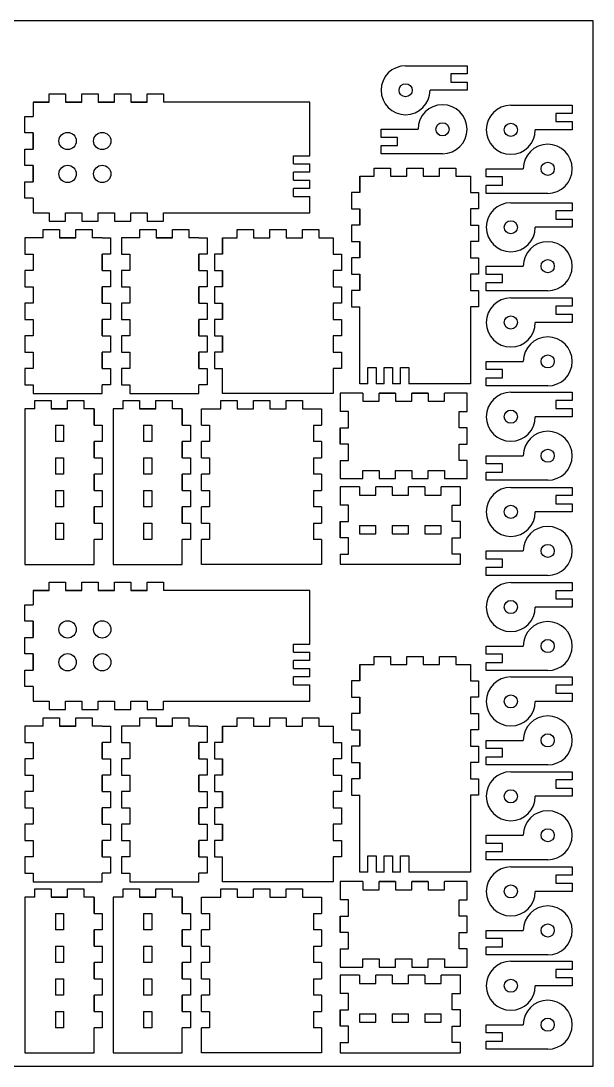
# Model space of a CAD drawing. Header units: inches. Extents: x 8.9 to 24, y -1.1 to 14.
# Drawn here: x 15.7 to 23.97, y -1.15 to 13.95 of the extents above; entities that cross this region are included whole.
import ezdxf

# ---------------------------------------------------------------- set-up
doc = ezdxf.new("R2010")
doc.units = ezdxf.units.IN
doc.header["$MEASUREMENT"] = 0

msp = doc.modelspace()

# ---------------------------------------------------------------- linework, layer by layer
for p, q in [((22.146, 13.186), (21.91, 13.186)), ((21.91, 13.186), (21.91, 13.068)), ((21.91, 13.068), (22.146, 13.068)), ((16.11, 12.779), (16.11, 12.897)), ((16.11, 12.897), (16.346, 12.897)), ((16.346, 12.897), (16.346, 12.779)), ((16.582, 12.779), (16.582, 12.897)), ((16.582, 12.897), (16.818, 12.897)), ((16.818, 12.897), (16.818, 12.779)), ((17.054, 12.779), (17.054, 12.897)), ((17.054, 12.897), (17.29, 12.897)), ((17.29, 12.897), (17.29, 12.779)), ((17.29, 12.897), (17.29, 12.779)), ((17.526, 12.779), (17.526, 12.897)), ((17.526, 12.897), (17.762, 12.897)), ((17.762, 12.897), (17.762, 12.779)), ((15.874, 12.779), (16.11, 12.779)), ((16.346, 12.779), (16.582, 12.779)), ((16.818, 12.779), (17.054, 12.779)), ((17.29, 12.779), (17.526, 12.779)), ((15.756, 12.333), (15.756, 12.569)), ((15.756, 12.569), (15.874, 12.569)), ((23.666, 12.615), (23.43, 12.615)), ((23.43, 12.615), (23.43, 12.497)), ((23.43, 12.497), (23.666, 12.497)), ((15.874, 12.333), (15.756, 12.333)), ((15.874, 12.097), (15.874, 12.333)), ((21.141, 12.268), (20.905, 12.268)), ((21.141, 12.15), (21.141, 12.268)), ((15.756, 11.861), (15.756, 12.097)), ((15.756, 12.097), (15.874, 12.097)), ((20.905, 12.15), (21.141, 12.15)), ((19.638, 11.887), (19.638, 12.005)), ((19.638, 12.005), (19.874, 12.005)), ((15.874, 11.861), (15.756, 11.861)), ((15.874, 11.625), (15.874, 11.861)), ((19.638, 11.887), (19.874, 11.887)), ((20.806, 11.708), (20.806, 11.826)), ((20.806, 11.826), (21.042, 11.826)), ((21.042, 11.826), (21.042, 11.708)), ((21.278, 11.708), (21.278, 11.826)), ((21.278, 11.826), (21.514, 11.826)), ((21.514, 11.826), (21.514, 11.708)), ((21.75, 11.708), (21.75, 11.826)), ((21.75, 11.826), (21.986, 11.826)), ((21.986, 11.826), (21.986, 11.708)), ((19.638, 11.651), (19.638, 11.769)), ((19.874, 11.769), (19.638, 11.769)), ((19.638, 11.651), (19.874, 11.651)), ((20.596, 11.708), (20.596, 11.472)), ((20.596, 11.708), (20.596, 11.472)), ((21.042, 11.708), (21.278, 11.708)), ((21.514, 11.708), (21.75, 11.708)), ((22.196, 11.708), (22.196, 11.472)), ((22.196, 11.708), (22.196, 11.472)), ((22.661, 11.697), (22.425, 11.697)), ((22.661, 11.579), (22.661, 11.697)), ((15.756, 11.389), (15.756, 11.625)), ((15.756, 11.625), (15.874, 11.625)), ((19.638, 11.415), (19.638, 11.533)), ((19.874, 11.533), (19.638, 11.533)), ((22.425, 11.579), (22.661, 11.579)), ((15.874, 11.389), (15.756, 11.389)), ((19.638, 11.415), (19.874, 11.415)), ((20.596, 11.472), (20.478, 11.472)), ((20.478, 11.472), (20.478, 11.236)), ((22.196, 11.472), (22.314, 11.472)), ((22.314, 11.472), (22.314, 11.236)), ((15.874, 11.179), (16.11, 11.179)), ((15.874, 11.179), (16.11, 11.179)), ((16.11, 11.179), (16.11, 11.061)), ((16.346, 11.179), (16.374, 11.179)), ((16.346, 11.061), (16.346, 11.179)), ((16.346, 11.179), (16.582, 11.179)), ((16.374, 11.179), (16.582, 11.179)), ((16.582, 11.179), (16.582, 11.061)), ((16.818, 11.179), (16.874, 11.179)), ((16.818, 11.061), (16.818, 11.179)), ((16.818, 11.179), (17.054, 11.179)), ((17.054, 11.179), (17.054, 11.061)), ((17.29, 11.061), (17.29, 11.179)), ((17.29, 11.179), (17.526, 11.179)), ((17.526, 11.179), (17.526, 11.061)), ((17.762, 11.061), (17.762, 11.179)), ((20.478, 11.236), (20.596, 11.236)), ((20.596, 11.236), (20.596, 11.208)), ((20.596, 11.236), (20.596, 11)), ((20.596, 11.208), (20.596, 11)), ((22.196, 11.236), (22.196, 11)), ((22.314, 11.236), (22.196, 11.236)), ((22.196, 11.236), (22.196, 11)), ((23.666, 11.207), (23.43, 11.207)), ((23.43, 11.207), (23.43, 11.089)), ((16.11, 11.061), (16.346, 11.061)), ((16.582, 11.061), (16.818, 11.061)), ((17.054, 11.061), (17.29, 11.061)), ((17.526, 11.061), (17.762, 11.061)), ((23.43, 11.089), (23.666, 11.089)), ((16.02, 10.819), (16.02, 10.937)), ((16.02, 10.937), (16.256, 10.937)), ((16.256, 10.937), (16.256, 10.819)), ((16.492, 10.819), (16.492, 10.937)), ((16.492, 10.937), (16.728, 10.937)), ((16.728, 10.937), (16.728, 10.819)), ((17.418, 10.819), (17.418, 10.937)), ((17.418, 10.937), (17.654, 10.937)), ((17.654, 10.937), (17.654, 10.819)), ((17.89, 10.819), (17.89, 10.937)), ((17.89, 10.937), (18.126, 10.937)), ((18.126, 10.937), (18.126, 10.819)), ((18.823, 10.819), (18.823, 10.937)), ((18.823, 10.937), (19.059, 10.937)), ((19.059, 10.937), (19.059, 10.819)), ((19.295, 10.819), (19.295, 10.937)), ((19.295, 10.937), (19.531, 10.937)), ((19.531, 10.937), (19.531, 10.819)), ((19.767, 10.819), (19.767, 10.937)), ((19.767, 10.937), (20.003, 10.937)), ((20.003, 10.937), (20.003, 10.819)), ((20.596, 11), (20.478, 11)), ((20.478, 11), (20.478, 10.764)), ((22.196, 11), (22.314, 11)), ((22.314, 11), (22.314, 10.764)), ((15.874, 10.819), (15.756, 10.819)), ((15.756, 10.819), (15.756, 10.583)), ((16.256, 10.819), (16.492, 10.819)), ((16.874, 10.819), (16.992, 10.819)), ((16.992, 10.819), (16.992, 10.583)), ((17.272, 10.819), (17.154, 10.819)), ((17.154, 10.819), (17.154, 10.583)), ((17.654, 10.819), (17.89, 10.819)), ((18.272, 10.819), (18.39, 10.819)), ((18.39, 10.819), (18.39, 10.583)), ((18.613, 10.819), (18.613, 10.583)), ((18.613, 10.819), (18.613, 10.583)), ((19.059, 10.819), (19.295, 10.819)), ((19.531, 10.819), (19.767, 10.819)), ((20.213, 10.819), (20.213, 10.583)), ((20.478, 10.764), (20.596, 10.764)), ((20.596, 10.764), (20.596, 10.708)), ((20.596, 10.764), (20.596, 10.528)), ((22.196, 10.764), (22.196, 10.528)), ((22.314, 10.764), (22.196, 10.764)), ((22.196, 10.764), (22.196, 10.528)), ((15.756, 10.583), (15.874, 10.583)), ((15.874, 10.583), (15.874, 10.347)), ((16.992, 10.583), (16.874, 10.583)), ((16.874, 10.583), (16.874, 10.347)), ((17.154, 10.583), (17.272, 10.583)), ((17.272, 10.583), (17.272, 10.347)), ((18.39, 10.583), (18.272, 10.583)), ((18.272, 10.583), (18.272, 10.347)), ((18.613, 10.583), (18.495, 10.583)), ((18.495, 10.583), (18.495, 10.347)), ((20.213, 10.583), (20.331, 10.583)), ((20.331, 10.583), (20.331, 10.347)), ((20.596, 10.528), (20.478, 10.528)), ((20.478, 10.528), (20.478, 10.292)), ((22.196, 10.528), (22.314, 10.528)), ((22.314, 10.528), (22.314, 10.292)), ((15.874, 10.347), (15.756, 10.347)), ((15.756, 10.347), (15.756, 10.111)), ((16.874, 10.347), (16.992, 10.347)), ((16.992, 10.347), (16.992, 10.111)), ((17.272, 10.347), (17.154, 10.347)), ((17.154, 10.347), (17.154, 10.111)), ((18.272, 10.347), (18.39, 10.347)), ((18.39, 10.347), (18.39, 10.111)), ((18.495, 10.347), (18.613, 10.347)), ((18.613, 10.347), (18.613, 10.319)), ((18.613, 10.347), (18.613, 10.111)), ((18.613, 10.319), (18.613, 10.111)), ((20.331, 10.347), (20.213, 10.347)), ((20.213, 10.347), (20.213, 10.111)), ((20.478, 10.292), (20.596, 10.292)), ((20.596, 10.292), (20.596, 10.056)), ((22.196, 10.292), (22.196, 10.056)), ((22.314, 10.292), (22.196, 10.292)), ((22.314, 10.292), (22.196, 10.292)), ((22.196, 10.292), (22.196, 10.056)), ((22.661, 10.29), (22.425, 10.29)), ((22.661, 10.172), (22.661, 10.29)), ((22.425, 10.172), (22.661, 10.172)), ((15.756, 10.111), (15.874, 10.111)), ((15.874, 10.111), (15.874, 9.875)), ((16.992, 10.111), (16.874, 10.111)), ((16.874, 10.111), (16.874, 9.875)), ((17.154, 10.111), (17.272, 10.111)), ((17.272, 10.111), (17.272, 9.875)), ((18.39, 10.111), (18.272, 10.111)), ((18.272, 10.111), (18.272, 9.875)), ((18.613, 10.111), (18.495, 10.111)), ((18.495, 10.111), (18.495, 9.875)), ((20.213, 10.111), (20.331, 10.111)), ((20.331, 10.111), (20.331, 9.875)), ((20.596, 10.056), (20.478, 10.056)), ((20.478, 10.056), (20.478, 9.82)), ((22.196, 10.056), (22.314, 10.056)), ((22.314, 10.056), (22.314, 9.82)), ((15.874, 9.875), (15.756, 9.875)), ((15.756, 9.875), (15.756, 9.639)), ((16.874, 9.875), (16.992, 9.875)), ((16.992, 9.875), (16.992, 9.639)), ((17.272, 9.875), (17.154, 9.875)), ((17.154, 9.875), (17.154, 9.639)), ((18.272, 9.875), (18.39, 9.875)), ((18.39, 9.875), (18.39, 9.639)), ((18.495, 9.875), (18.613, 9.875)), ((18.613, 9.875), (18.613, 9.819)), ((18.613, 9.875), (18.613, 9.639)), ((20.331, 9.875), (20.213, 9.875)), ((20.213, 9.875), (20.213, 9.639)), ((20.478, 9.82), (20.596, 9.82)), ((22.196, 9.82), (22.196, 9.208)), ((22.314, 9.82), (22.196, 9.82)), ((23.666, 9.832), (23.43, 9.832)), ((23.43, 9.832), (23.43, 9.714)), ((23.43, 9.714), (23.666, 9.714)), ((15.756, 9.639), (15.874, 9.639)), ((15.756, 9.639), (15.874, 9.639)), ((15.874, 9.639), (15.874, 9.403)), ((16.992, 9.639), (16.874, 9.639)), ((16.992, 9.639), (16.874, 9.639)), ((16.874, 9.639), (16.874, 9.403)), ((17.154, 9.639), (17.272, 9.639)), ((17.154, 9.639), (17.272, 9.639)), ((17.272, 9.639), (17.272, 9.403)), ((18.39, 9.639), (18.272, 9.639)), ((18.39, 9.639), (18.272, 9.639)), ((18.272, 9.639), (18.272, 9.403)), ((18.613, 9.639), (18.495, 9.639)), ((18.495, 9.639), (18.495, 9.403)), ((20.213, 9.639), (20.331, 9.639)), ((20.331, 9.639), (20.331, 9.403)), ((15.874, 9.403), (15.756, 9.403)), ((15.756, 9.403), (15.756, 9.167)), ((16.874, 9.403), (16.992, 9.403)), ((16.992, 9.403), (16.992, 9.167)), ((17.272, 9.403), (17.154, 9.403)), ((17.154, 9.403), (17.154, 9.167)), ((18.272, 9.403), (18.39, 9.403)), ((18.39, 9.403), (18.39, 9.167)), ((18.495, 9.403), (18.613, 9.403)), ((18.613, 9.403), (18.613, 9.167)), ((20.331, 9.403), (20.213, 9.403)), ((20.331, 9.403), (20.213, 9.403)), ((20.213, 9.403), (20.213, 9.167)), ((15.756, 9.167), (15.874, 9.167)), ((15.874, 9.167), (15.874, 8.931)), ((16.992, 9.167), (16.874, 9.167)), ((16.874, 9.167), (16.874, 8.931)), ((17.154, 9.167), (17.272, 9.167)), ((17.272, 9.167), (17.272, 8.931)), ((18.39, 9.167), (18.272, 9.167)), ((18.272, 9.167), (18.272, 8.931)), ((18.613, 9.167), (18.495, 9.167)), ((18.495, 9.167), (18.495, 8.931)), ((20.213, 9.167), (20.331, 9.167)), ((20.331, 9.167), (20.331, 8.931)), ((15.874, 8.931), (15.756, 8.931)), ((15.756, 8.931), (15.756, 8.695)), ((16.874, 8.931), (16.992, 8.931)), ((16.992, 8.931), (16.992, 8.695)), ((17.272, 8.931), (17.154, 8.931)), ((17.154, 8.931), (17.154, 8.695)), ((18.272, 8.931), (18.39, 8.931)), ((18.39, 8.931), (18.39, 8.695)), ((18.495, 8.931), (18.613, 8.931)), ((20.331, 8.931), (20.213, 8.931)), ((20.714, 8.708), (20.714, 8.944)), ((20.714, 8.944), (20.832, 8.944)), ((20.832, 8.944), (20.832, 8.708)), ((20.95, 8.708), (20.95, 8.944)), ((20.95, 8.944), (21.068, 8.944)), ((21.068, 8.944), (21.068, 8.708)), ((21.186, 8.708), (21.186, 8.944)), ((21.186, 8.944), (21.304, 8.944)), ((21.304, 8.944), (21.304, 8.708)), ((22.661, 8.915), (22.425, 8.915)), ((22.661, 8.797), (22.661, 8.915)), ((22.425, 8.797), (22.661, 8.797)), ((15.756, 8.695), (15.874, 8.695)), ((16.992, 8.695), (16.874, 8.695)), ((17.154, 8.695), (17.272, 8.695)), ((18.39, 8.695), (18.272, 8.695)), ((15.902, 8.349), (15.902, 8.467)), ((15.902, 8.467), (16.138, 8.467)), ((16.138, 8.467), (16.138, 8.349)), ((16.374, 8.349), (16.374, 8.467)), ((16.374, 8.467), (16.61, 8.467)), ((16.61, 8.467), (16.61, 8.349)), ((17.178, 8.349), (17.178, 8.467)), ((17.178, 8.467), (17.414, 8.467)), ((17.414, 8.467), (17.414, 8.349)), ((17.65, 8.349), (17.65, 8.467)), ((17.65, 8.467), (17.886, 8.467)), ((17.886, 8.467), (17.886, 8.349)), ((18.587, 8.349), (18.587, 8.467)), ((18.587, 8.467), (18.823, 8.467)), ((18.823, 8.467), (18.823, 8.349)), ((19.059, 8.349), (19.059, 8.467)), ((19.059, 8.467), (19.295, 8.467)), ((19.295, 8.467), (19.295, 8.349)), ((19.531, 8.349), (19.531, 8.467)), ((19.531, 8.467), (19.767, 8.467)), ((19.767, 8.467), (19.767, 8.349)), ((20.642, 8.575), (20.642, 8.457)), ((20.642, 8.457), (20.878, 8.457)), ((20.878, 8.457), (20.878, 8.575)), ((20.878, 8.575), (21.114, 8.575)), ((21.114, 8.575), (21.114, 8.457)), ((21.114, 8.457), (21.35, 8.457)), ((21.35, 8.457), (21.35, 8.575)), ((21.35, 8.575), (21.586, 8.575)), ((21.586, 8.575), (21.586, 8.457)), ((21.586, 8.457), (21.822, 8.457)), ((21.822, 8.457), (21.822, 8.575)), ((23.666, 8.47), (23.43, 8.47)), ((23.43, 8.47), (23.43, 8.352)), ((16.138, 8.349), (16.374, 8.349)), ((16.756, 8.349), (16.756, 8.113)), ((17.414, 8.349), (17.65, 8.349)), ((18.032, 8.349), (18.032, 8.113)), ((18.823, 8.349), (19.059, 8.349)), ((19.295, 8.349), (19.531, 8.349)), ((20.432, 8.311), (20.314, 8.311)), ((20.432, 8.075), (20.432, 8.311)), ((22.032, 8.075), (22.032, 8.311)), ((22.032, 8.311), (22.15, 8.311)), ((23.43, 8.352), (23.666, 8.352)), ((16.197, 8.113), (16.315, 8.113)), ((16.197, 8.113), (16.197, 7.877)), ((16.315, 8.113), (16.315, 7.877)), ((16.756, 8.113), (16.874, 8.113)), ((16.874, 8.113), (16.874, 7.877)), ((17.473, 8.113), (17.591, 8.113)), ((17.473, 8.113), (17.473, 7.877)), ((17.591, 8.113), (17.591, 7.877)), ((18.032, 8.113), (18.15, 8.113)), ((18.15, 8.113), (18.15, 7.877)), ((18.309, 8.113), (18.427, 8.113)), ((18.427, 8.113), (18.427, 7.877)), ((19.927, 8.113), (20.045, 8.113)), ((19.927, 8.113), (19.927, 7.877)), ((20.314, 7.839), (20.314, 8.075)), ((20.314, 8.075), (20.432, 8.075)), ((22.15, 8.075), (22.032, 8.075)), ((22.15, 7.839), (22.15, 8.075)), ((16.315, 7.877), (16.197, 7.877)), ((16.874, 7.877), (16.756, 7.877)), ((16.756, 7.877), (16.756, 7.641)), ((17.591, 7.877), (17.473, 7.877)), ((18.15, 7.877), (18.032, 7.877)), ((18.032, 7.877), (18.032, 7.641)), ((18.427, 7.877), (18.309, 7.877)), ((20.045, 7.877), (19.927, 7.877)), ((20.432, 7.839), (20.314, 7.839)), ((20.432, 7.603), (20.432, 7.839)), ((22.032, 7.603), (22.032, 7.839)), ((22.032, 7.839), (22.15, 7.839)), ((16.197, 7.641), (16.315, 7.641)), ((16.197, 7.641), (16.197, 7.405)), ((16.315, 7.641), (16.315, 7.405)), ((16.756, 7.641), (16.874, 7.641)), ((16.874, 7.641), (16.874, 7.405)), ((17.473, 7.641), (17.591, 7.641)), ((17.473, 7.641), (17.473, 7.405)), ((17.591, 7.641), (17.591, 7.405)), ((18.032, 7.641), (18.15, 7.641)), ((18.15, 7.641), (18.15, 7.405)), ((18.309, 7.641), (18.427, 7.641)), ((18.427, 7.641), (18.427, 7.405)), ((19.927, 7.641), (20.045, 7.641)), ((19.927, 7.641), (19.927, 7.405)), ((20.314, 7.603), (20.432, 7.603)), ((22.15, 7.603), (22.032, 7.603)), ((22.661, 7.552), (22.425, 7.552)), ((22.661, 7.434), (22.661, 7.552)), ((16.315, 7.405), (16.197, 7.405)), ((16.874, 7.405), (16.756, 7.405)), ((16.756, 7.405), (16.756, 7.169)), ((17.591, 7.405), (17.473, 7.405)), ((18.15, 7.405), (18.032, 7.405)), ((18.032, 7.405), (18.032, 7.169)), ((18.427, 7.405), (18.309, 7.405)), ((20.045, 7.405), (19.927, 7.405)), ((20.642, 7.339), (20.642, 7.457)), ((20.642, 7.457), (20.878, 7.457)), ((20.878, 7.457), (20.878, 7.339)), ((21.114, 7.339), (21.114, 7.457)), ((21.114, 7.457), (21.35, 7.457)), ((21.35, 7.457), (21.35, 7.339)), ((21.586, 7.339), (21.586, 7.457)), ((21.586, 7.457), (21.822, 7.457)), ((21.822, 7.457), (21.822, 7.339)), ((22.425, 7.434), (22.661, 7.434)), ((20.878, 7.339), (21.114, 7.339)), ((21.35, 7.339), (21.586, 7.339)), ((16.197, 7.169), (16.315, 7.169)), ((16.197, 7.169), (16.197, 6.933)), ((16.315, 7.169), (16.315, 6.933)), ((16.756, 7.169), (16.874, 7.169)), ((16.874, 7.169), (16.874, 6.933)), ((17.473, 7.169), (17.591, 7.169)), ((17.473, 7.169), (17.473, 6.933)), ((17.591, 7.169), (17.591, 6.933)), ((18.032, 7.169), (18.15, 7.169)), ((18.15, 7.169), (18.15, 6.933)), ((18.309, 7.169), (18.427, 7.169)), ((18.427, 7.169), (18.427, 6.933)), ((19.927, 7.169), (20.045, 7.169)), ((19.927, 7.169), (19.927, 6.933)), ((20.314, 7.22), (20.314, 7.102)), ((20.592, 7.22), (20.592, 7.102)), ((20.592, 7.102), (20.828, 7.102)), ((20.828, 7.102), (20.828, 7.22)), ((21.064, 7.22), (21.064, 7.102)), ((21.064, 7.102), (21.3, 7.102)), ((21.3, 7.102), (21.3, 7.22)), ((21.536, 7.22), (21.536, 7.102)), ((21.536, 7.102), (21.772, 7.102)), ((21.772, 7.102), (21.772, 7.22)), ((20.432, 6.956), (20.314, 6.956)), ((20.432, 6.72), (20.432, 6.956)), ((21.932, 6.72), (21.932, 6.956)), ((21.932, 6.956), (22.05, 6.956)), ((23.666, 7.095), (23.43, 7.095)), ((23.43, 7.095), (23.43, 6.977)), ((23.43, 6.977), (23.666, 6.977)), ((16.315, 6.933), (16.197, 6.933)), ((16.874, 6.933), (16.756, 6.933)), ((16.874, 6.933), (16.756, 6.933)), ((16.756, 6.933), (16.756, 6.697)), ((17.591, 6.933), (17.473, 6.933)), ((18.15, 6.933), (18.032, 6.933)), ((18.15, 6.933), (18.032, 6.933)), ((18.032, 6.933), (18.032, 6.697)), ((18.427, 6.933), (18.309, 6.933)), ((20.045, 6.933), (19.927, 6.933)), ((16.197, 6.697), (16.315, 6.697)), ((16.197, 6.697), (16.197, 6.461)), ((16.315, 6.697), (16.315, 6.461)), ((16.756, 6.697), (16.874, 6.697)), ((16.874, 6.697), (16.874, 6.461)), ((17.473, 6.697), (17.591, 6.697)), ((17.473, 6.697), (17.473, 6.461)), ((17.591, 6.697), (17.591, 6.461)), ((18.032, 6.697), (18.15, 6.697)), ((18.15, 6.697), (18.15, 6.461)), ((18.309, 6.697), (18.427, 6.697)), ((18.427, 6.697), (18.427, 6.461)), ((19.927, 6.697), (20.045, 6.697)), ((19.927, 6.697), (19.927, 6.461)), ((20.314, 6.484), (20.314, 6.72)), ((20.314, 6.72), (20.432, 6.72)), ((20.592, 6.661), (20.592, 6.543)), ((20.592, 6.661), (20.828, 6.661)), ((20.828, 6.543), (20.828, 6.661)), ((21.064, 6.661), (21.064, 6.543)), ((21.064, 6.661), (21.3, 6.661)), ((21.3, 6.543), (21.3, 6.661)), ((21.536, 6.661), (21.536, 6.543)), ((21.536, 6.661), (21.772, 6.661)), ((21.772, 6.543), (21.772, 6.661)), ((22.05, 6.72), (21.932, 6.72)), ((22.05, 6.484), (22.05, 6.72)), ((20.592, 6.543), (20.828, 6.543)), ((21.064, 6.543), (21.3, 6.543)), ((21.536, 6.543), (21.772, 6.543)), ((16.315, 6.461), (16.197, 6.461)), ((16.874, 6.461), (16.756, 6.461)), ((17.591, 6.461), (17.473, 6.461)), ((18.15, 6.461), (18.032, 6.461)), ((18.427, 6.461), (18.309, 6.461)), ((20.045, 6.461), (19.927, 6.461)), ((20.432, 6.484), (20.314, 6.484)), ((20.432, 6.248), (20.432, 6.484)), ((21.932, 6.248), (21.932, 6.484)), ((21.932, 6.484), (22.05, 6.484)), ((20.314, 6.248), (20.432, 6.248)), ((22.05, 6.248), (21.932, 6.248)), ((22.661, 6.177), (22.425, 6.177)), ((22.425, 6.059), (22.661, 6.059)), ((22.661, 6.059), (22.661, 6.177)), ((16.11, 5.724), (16.11, 5.842)), ((16.11, 5.842), (16.346, 5.842)), ((16.346, 5.842), (16.346, 5.724)), ((16.582, 5.724), (16.582, 5.842)), ((16.582, 5.842), (16.818, 5.842)), ((16.818, 5.842), (16.818, 5.724)), ((17.054, 5.724), (17.054, 5.842)), ((17.054, 5.842), (17.29, 5.842)), ((17.29, 5.842), (17.29, 5.724)), ((17.29, 5.842), (17.29, 5.724)), ((17.526, 5.724), (17.526, 5.842)), ((17.526, 5.842), (17.762, 5.842)), ((17.762, 5.842), (17.762, 5.724)), ((15.874, 5.724), (16.11, 5.724)), ((16.346, 5.724), (16.582, 5.724)), ((16.818, 5.724), (17.054, 5.724)), ((17.29, 5.724), (17.526, 5.724)), ((23.666, 5.72), (23.43, 5.72)), ((23.43, 5.72), (23.43, 5.602)), ((23.43, 5.602), (23.666, 5.602)), ((15.756, 5.278), (15.756, 5.514)), ((15.756, 5.514), (15.874, 5.514)), ((15.874, 5.278), (15.756, 5.278)), ((15.874, 5.042), (15.874, 5.278)), ((15.756, 4.806), (15.756, 5.042)), ((15.756, 5.042), (15.874, 5.042)), ((19.638, 4.832), (19.638, 4.95)), ((19.638, 4.95), (19.874, 4.95)), ((15.874, 4.806), (15.756, 4.806)), ((15.874, 4.57), (15.874, 4.806)), ((19.638, 4.832), (19.874, 4.832)), ((19.638, 4.596), (19.638, 4.714)), ((19.874, 4.714), (19.638, 4.714)), ((20.806, 4.652), (20.806, 4.77)), ((20.806, 4.77), (21.042, 4.77)), ((21.042, 4.77), (21.042, 4.652)), ((21.278, 4.652), (21.278, 4.77)), ((21.278, 4.77), (21.514, 4.77)), ((21.514, 4.77), (21.514, 4.652)), ((21.75, 4.652), (21.75, 4.77)), ((21.75, 4.77), (21.986, 4.77)), ((21.986, 4.77), (21.986, 4.652)), ((22.661, 4.803), (22.425, 4.803)), ((22.425, 4.685), (22.661, 4.685)), ((22.661, 4.685), (22.661, 4.803)), ((15.756, 4.334), (15.756, 4.57)), ((15.756, 4.57), (15.874, 4.57)), ((19.638, 4.596), (19.874, 4.596)), ((20.596, 4.652), (20.596, 4.416)), ((20.596, 4.652), (20.596, 4.416)), ((21.042, 4.652), (21.278, 4.652)), ((21.514, 4.652), (21.75, 4.652)), ((22.196, 4.652), (22.196, 4.416)), ((22.196, 4.652), (22.196, 4.416)), ((19.638, 4.36), (19.638, 4.478)), ((19.874, 4.478), (19.638, 4.478)), ((20.596, 4.416), (20.478, 4.416)), ((20.478, 4.416), (20.478, 4.18)), ((22.196, 4.416), (22.314, 4.416)), ((22.314, 4.416), (22.314, 4.18)), ((15.874, 4.334), (15.756, 4.334)), ((19.638, 4.36), (19.874, 4.36)), ((23.666, 4.357), (23.43, 4.357)), ((23.43, 4.357), (23.43, 4.239)), ((23.43, 4.239), (23.666, 4.239)), ((15.874, 4.124), (16.11, 4.124)), ((15.874, 4.124), (16.11, 4.124)), ((16.11, 4.124), (16.11, 4.006)), ((16.346, 4.124), (16.374, 4.124)), ((16.346, 4.006), (16.346, 4.124)), ((16.346, 4.124), (16.582, 4.124)), ((16.374, 4.124), (16.582, 4.124)), ((16.582, 4.124), (16.582, 4.006)), ((16.818, 4.124), (16.874, 4.124)), ((16.818, 4.006), (16.818, 4.124)), ((16.818, 4.124), (17.054, 4.124)), ((17.054, 4.124), (17.054, 4.006)), ((17.29, 4.006), (17.29, 4.124)), ((17.29, 4.124), (17.526, 4.124)), ((17.526, 4.124), (17.526, 4.006)), ((17.762, 4.006), (17.762, 4.124)), ((20.478, 4.18), (20.596, 4.18)), ((20.596, 4.18), (20.596, 4.152)), ((20.596, 4.18), (20.596, 3.944)), ((20.596, 4.152), (20.596, 3.944)), ((22.196, 4.18), (22.196, 3.944)), ((22.314, 4.18), (22.196, 4.18)), ((22.196, 4.18), (22.196, 3.944)), ((16.11, 4.006), (16.346, 4.006)), ((16.582, 4.006), (16.818, 4.006)), ((17.054, 4.006), (17.29, 4.006)), ((17.526, 4.006), (17.762, 4.006)), ((20.596, 3.944), (20.478, 3.944)), ((20.478, 3.944), (20.478, 3.708)), ((22.196, 3.944), (22.314, 3.944)), ((22.314, 3.944), (22.314, 3.708)), ((16.02, 3.764), (16.02, 3.882)), ((16.02, 3.882), (16.256, 3.882)), ((16.256, 3.882), (16.256, 3.764)), ((16.492, 3.764), (16.492, 3.882)), ((16.492, 3.882), (16.728, 3.882)), ((16.728, 3.882), (16.728, 3.764)), ((17.418, 3.764), (17.418, 3.882)), ((17.418, 3.882), (17.654, 3.882)), ((17.654, 3.882), (17.654, 3.764)), ((17.89, 3.764), (17.89, 3.882)), ((17.89, 3.882), (18.126, 3.882)), ((18.126, 3.882), (18.126, 3.764)), ((18.823, 3.764), (18.823, 3.882)), ((18.823, 3.882), (19.059, 3.882)), ((19.059, 3.882), (19.059, 3.764)), ((19.295, 3.764), (19.295, 3.882)), ((19.295, 3.882), (19.531, 3.882)), ((19.531, 3.882), (19.531, 3.764)), ((19.767, 3.764), (19.767, 3.882)), ((19.767, 3.882), (20.003, 3.882)), ((20.003, 3.882), (20.003, 3.764)), ((15.874, 3.764), (15.756, 3.764)), ((15.756, 3.764), (15.756, 3.528)), ((16.256, 3.764), (16.492, 3.764)), ((16.874, 3.764), (16.992, 3.764)), ((16.992, 3.764), (16.992, 3.528)), ((17.272, 3.764), (17.154, 3.764)), ((17.154, 3.764), (17.154, 3.528)), ((17.654, 3.764), (17.89, 3.764)), ((18.272, 3.764), (18.39, 3.764)), ((18.39, 3.764), (18.39, 3.528)), ((18.613, 3.764), (18.613, 3.528)), ((18.613, 3.764), (18.613, 3.528)), ((19.059, 3.764), (19.295, 3.764)), ((19.531, 3.764), (19.767, 3.764)), ((20.213, 3.764), (20.213, 3.528)), ((20.478, 3.708), (20.596, 3.708)), ((20.596, 3.708), (20.596, 3.652)), ((20.596, 3.708), (20.596, 3.472)), ((22.196, 3.708), (22.196, 3.472)), ((22.314, 3.708), (22.196, 3.708)), ((22.196, 3.708), (22.196, 3.472)), ((15.756, 3.528), (15.874, 3.528)), ((15.874, 3.528), (15.874, 3.292)), ((16.992, 3.528), (16.874, 3.528)), ((16.874, 3.528), (16.874, 3.292)), ((17.154, 3.528), (17.272, 3.528)), ((17.272, 3.528), (17.272, 3.292)), ((18.39, 3.528), (18.272, 3.528)), ((18.272, 3.528), (18.272, 3.292)), ((18.613, 3.528), (18.495, 3.528)), ((18.495, 3.528), (18.495, 3.292)), ((20.213, 3.528), (20.331, 3.528)), ((20.331, 3.528), (20.331, 3.292)), ((20.596, 3.472), (20.478, 3.472)), ((20.478, 3.472), (20.478, 3.236)), ((22.196, 3.472), (22.314, 3.472)), ((22.314, 3.472), (22.314, 3.236)), ((22.661, 3.44), (22.425, 3.44)), ((22.425, 3.322), (22.661, 3.322)), ((22.661, 3.322), (22.661, 3.44)), ((15.874, 3.292), (15.756, 3.292)), ((15.756, 3.292), (15.756, 3.056)), ((16.874, 3.292), (16.992, 3.292)), ((16.992, 3.292), (16.992, 3.056)), ((17.272, 3.292), (17.154, 3.292)), ((17.154, 3.292), (17.154, 3.056)), ((18.272, 3.292), (18.39, 3.292)), ((18.39, 3.292), (18.39, 3.056)), ((18.495, 3.292), (18.613, 3.292)), ((18.613, 3.292), (18.613, 3.264)), ((18.613, 3.292), (18.613, 3.056)), ((18.613, 3.264), (18.613, 3.056)), ((20.331, 3.292), (20.213, 3.292)), ((20.213, 3.292), (20.213, 3.056)), ((20.478, 3.236), (20.596, 3.236)), ((20.596, 3.236), (20.596, 3)), ((22.196, 3.236), (22.196, 3)), ((22.314, 3.236), (22.196, 3.236)), ((22.314, 3.236), (22.196, 3.236)), ((22.196, 3.236), (22.196, 3)), ((15.756, 3.056), (15.874, 3.056)), ((15.874, 3.056), (15.874, 2.82)), ((16.992, 3.056), (16.874, 3.056)), ((16.874, 3.056), (16.874, 2.82)), ((17.154, 3.056), (17.272, 3.056)), ((17.272, 3.056), (17.272, 2.82)), ((18.39, 3.056), (18.272, 3.056)), ((18.272, 3.056), (18.272, 2.82)), ((18.613, 3.056), (18.495, 3.056)), ((18.495, 3.056), (18.495, 2.82)), ((20.213, 3.056), (20.331, 3.056)), ((20.331, 3.056), (20.331, 2.82)), ((20.596, 3), (20.478, 3)), ((20.478, 3), (20.478, 2.764)), ((22.196, 3), (22.314, 3)), ((22.314, 3), (22.314, 2.764)), ((23.666, 2.986), (23.43, 2.986)), ((23.43, 2.986), (23.43, 2.868)), ((15.874, 2.82), (15.756, 2.82)), ((15.756, 2.82), (15.756, 2.584)), ((16.874, 2.82), (16.992, 2.82)), ((16.992, 2.82), (16.992, 2.584)), ((17.272, 2.82), (17.154, 2.82)), ((17.154, 2.82), (17.154, 2.584)), ((18.272, 2.82), (18.39, 2.82)), ((18.39, 2.82), (18.39, 2.584)), ((18.495, 2.82), (18.613, 2.82)), ((18.613, 2.82), (18.613, 2.764)), ((18.613, 2.82), (18.613, 2.584)), ((20.331, 2.82), (20.213, 2.82)), ((20.213, 2.82), (20.213, 2.584)), ((20.478, 2.764), (20.596, 2.764)), ((22.196, 2.764), (22.196, 2.152)), ((22.314, 2.764), (22.196, 2.764)), ((23.43, 2.868), (23.666, 2.868)), ((15.756, 2.584), (15.874, 2.584)), ((15.756, 2.584), (15.874, 2.584)), ((15.874, 2.584), (15.874, 2.348)), ((16.992, 2.584), (16.874, 2.584)), ((16.992, 2.584), (16.874, 2.584)), ((16.874, 2.584), (16.874, 2.348)), ((17.154, 2.584), (17.272, 2.584)), ((17.154, 2.584), (17.272, 2.584)), ((17.272, 2.584), (17.272, 2.348)), ((18.39, 2.584), (18.272, 2.584)), ((18.39, 2.584), (18.272, 2.584)), ((18.272, 2.584), (18.272, 2.348)), ((18.613, 2.584), (18.495, 2.584)), ((18.495, 2.584), (18.495, 2.348)), ((20.213, 2.584), (20.331, 2.584)), ((20.331, 2.584), (20.331, 2.348)), ((15.874, 2.348), (15.756, 2.348)), ((15.756, 2.348), (15.756, 2.112)), ((16.874, 2.348), (16.992, 2.348)), ((16.992, 2.348), (16.992, 2.112)), ((17.272, 2.348), (17.154, 2.348)), ((17.154, 2.348), (17.154, 2.112)), ((18.272, 2.348), (18.39, 2.348)), ((18.39, 2.348), (18.39, 2.112)), ((18.495, 2.348), (18.613, 2.348)), ((18.613, 2.348), (18.613, 2.112)), ((20.331, 2.348), (20.213, 2.348)), ((20.331, 2.348), (20.213, 2.348)), ((20.213, 2.348), (20.213, 2.112)), ((15.756, 2.112), (15.874, 2.112)), ((15.874, 2.112), (15.874, 1.876)), ((16.992, 2.112), (16.874, 2.112)), ((16.874, 2.112), (16.874, 1.876)), ((17.154, 2.112), (17.272, 2.112)), ((17.272, 2.112), (17.272, 1.876)), ((18.39, 2.112), (18.272, 2.112)), ((18.272, 2.112), (18.272, 1.876)), ((18.613, 2.112), (18.495, 2.112)), ((18.495, 2.112), (18.495, 1.876)), ((20.213, 2.112), (20.331, 2.112)), ((20.331, 2.112), (20.331, 1.876)), ((22.661, 2.069), (22.425, 2.069)), ((22.661, 1.951), (22.661, 2.069)), ((15.874, 1.876), (15.756, 1.876)), ((15.756, 1.876), (15.756, 1.64)), ((16.874, 1.876), (16.992, 1.876)), ((16.992, 1.876), (16.992, 1.64)), ((17.272, 1.876), (17.154, 1.876)), ((17.154, 1.876), (17.154, 1.64)), ((18.272, 1.876), (18.39, 1.876)), ((18.39, 1.876), (18.39, 1.64)), ((18.495, 1.876), (18.613, 1.876)), ((20.331, 1.876), (20.213, 1.876)), ((20.714, 1.652), (20.714, 1.888)), ((20.714, 1.888), (20.832, 1.888)), ((20.832, 1.888), (20.832, 1.652)), ((20.95, 1.652), (20.95, 1.888)), ((20.95, 1.888), (21.068, 1.888)), ((21.068, 1.888), (21.068, 1.652)), ((21.186, 1.652), (21.186, 1.888)), ((21.186, 1.888), (21.304, 1.888)), ((21.304, 1.888), (21.304, 1.652)), ((22.425, 1.951), (22.661, 1.951)), ((15.756, 1.64), (15.874, 1.64)), ((16.992, 1.64), (16.874, 1.64)), ((17.154, 1.64), (17.272, 1.64)), ((18.39, 1.64), (18.272, 1.64)), ((20.642, 1.519), (20.642, 1.401)), ((20.878, 1.401), (20.878, 1.519)), ((20.878, 1.519), (21.114, 1.519)), ((21.114, 1.519), (21.114, 1.401)), ((21.35, 1.401), (21.35, 1.519)), ((21.35, 1.519), (21.586, 1.519)), ((21.586, 1.519), (21.586, 1.401)), ((21.822, 1.401), (21.822, 1.519)), ((23.666, 1.612), (23.43, 1.612)), ((23.43, 1.612), (23.43, 1.494)), ((15.902, 1.294), (15.902, 1.412)), ((15.902, 1.412), (16.138, 1.412)), ((16.138, 1.412), (16.138, 1.294)), ((16.374, 1.294), (16.374, 1.412)), ((16.374, 1.412), (16.61, 1.412)), ((16.61, 1.412), (16.61, 1.294)), ((17.178, 1.294), (17.178, 1.412)), ((17.178, 1.412), (17.414, 1.412)), ((17.414, 1.412), (17.414, 1.294)), ((17.65, 1.294), (17.65, 1.412)), ((17.65, 1.412), (17.886, 1.412)), ((17.886, 1.412), (17.886, 1.294)), ((18.587, 1.294), (18.587, 1.412)), ((18.587, 1.412), (18.823, 1.412)), ((18.823, 1.412), (18.823, 1.294)), ((19.059, 1.294), (19.059, 1.412)), ((19.059, 1.412), (19.295, 1.412)), ((19.295, 1.412), (19.295, 1.294)), ((19.531, 1.294), (19.531, 1.412)), ((19.531, 1.412), (19.767, 1.412)), ((19.767, 1.412), (19.767, 1.294)), ((20.642, 1.401), (20.878, 1.401)), ((21.114, 1.401), (21.35, 1.401)), ((21.586, 1.401), (21.822, 1.401)), ((23.43, 1.494), (23.666, 1.494)), ((16.138, 1.294), (16.374, 1.294)), ((16.756, 1.294), (16.756, 1.058)), ((17.414, 1.294), (17.65, 1.294)), ((18.032, 1.294), (18.032, 1.058)), ((18.823, 1.294), (19.059, 1.294)), ((19.295, 1.294), (19.531, 1.294)), ((20.432, 1.255), (20.314, 1.255)), ((20.432, 1.019), (20.432, 1.255)), ((22.032, 1.019), (22.032, 1.255)), ((22.032, 1.255), (22.15, 1.255)), ((16.197, 1.058), (16.315, 1.058)), ((16.197, 1.058), (16.197, 0.822)), ((16.315, 1.058), (16.315, 0.822)), ((16.756, 1.058), (16.874, 1.058)), ((16.874, 1.058), (16.874, 0.822)), ((17.473, 1.058), (17.591, 1.058)), ((17.473, 1.058), (17.473, 0.822)), ((17.591, 1.058), (17.591, 0.822)), ((18.032, 1.058), (18.15, 1.058)), ((18.15, 1.058), (18.15, 0.822)), ((18.309, 1.058), (18.427, 1.058)), ((18.427, 1.058), (18.427, 0.822)), ((19.927, 1.058), (20.045, 1.058)), ((19.927, 1.058), (19.927, 0.822)), ((20.314, 0.783), (20.314, 1.019)), ((20.314, 1.019), (20.432, 1.019)), ((22.15, 1.019), (22.032, 1.019)), ((22.15, 0.783), (22.15, 1.019)), ((16.315, 0.822), (16.197, 0.822)), ((16.874, 0.822), (16.756, 0.822)), ((16.756, 0.822), (16.756, 0.586)), ((17.591, 0.822), (17.473, 0.822)), ((18.15, 0.822), (18.032, 0.822)), ((18.032, 0.822), (18.032, 0.586)), ((18.427, 0.822), (18.309, 0.822)), ((20.045, 0.822), (19.927, 0.822)), ((20.432, 0.783), (20.314, 0.783)), ((20.432, 0.547), (20.432, 0.783)), ((22.032, 0.547), (22.032, 0.783)), ((22.032, 0.783), (22.15, 0.783)), ((22.661, 0.694), (22.425, 0.694)), ((22.661, 0.576), (22.661, 0.694)), ((16.197, 0.586), (16.315, 0.586)), ((16.197, 0.586), (16.197, 0.35)), ((16.315, 0.586), (16.315, 0.35)), ((16.756, 0.586), (16.874, 0.586)), ((16.874, 0.586), (16.874, 0.35)), ((17.473, 0.586), (17.591, 0.586)), ((17.473, 0.586), (17.473, 0.35)), ((17.591, 0.586), (17.591, 0.35)), ((18.032, 0.586), (18.15, 0.586)), ((18.15, 0.586), (18.15, 0.35)), ((18.309, 0.586), (18.427, 0.586)), ((18.427, 0.586), (18.427, 0.35)), ((19.927, 0.586), (20.045, 0.586)), ((19.927, 0.586), (19.927, 0.35)), ((20.314, 0.547), (20.432, 0.547)), ((22.15, 0.547), (22.032, 0.547)), ((22.425, 0.576), (22.661, 0.576)), ((16.315, 0.35), (16.197, 0.35)), ((16.874, 0.35), (16.756, 0.35)), ((16.756, 0.35), (16.756, 0.114)), ((17.591, 0.35), (17.473, 0.35)), ((18.15, 0.35), (18.032, 0.35)), ((18.032, 0.35), (18.032, 0.114)), ((18.427, 0.35), (18.309, 0.35)), ((20.045, 0.35), (19.927, 0.35)), ((20.642, 0.283), (20.642, 0.401)), ((20.642, 0.401), (20.878, 0.401)), ((20.878, 0.401), (20.878, 0.283)), ((21.114, 0.283), (21.114, 0.401)), ((21.114, 0.401), (21.35, 0.401)), ((21.35, 0.401), (21.35, 0.283)), ((21.586, 0.283), (21.586, 0.401)), ((21.586, 0.401), (21.822, 0.401)), ((21.822, 0.401), (21.822, 0.283)), ((20.314, 0.164), (20.314, 0.046)), ((20.592, 0.164), (20.592, 0.046)), ((20.828, 0.046), (20.828, 0.164)), ((20.878, 0.283), (21.114, 0.283)), ((21.064, 0.164), (21.064, 0.046)), ((21.3, 0.046), (21.3, 0.164)), ((21.35, 0.283), (21.586, 0.283)), ((21.536, 0.164), (21.536, 0.046)), ((21.772, 0.046), (21.772, 0.164)), ((23.666, 0.249), (23.43, 0.249)), ((23.43, 0.249), (23.43, 0.131)), ((16.197, 0.114), (16.315, 0.114)), ((16.197, 0.114), (16.197, -0.122)), ((16.315, 0.114), (16.315, -0.122)), ((16.756, 0.114), (16.874, 0.114)), ((16.874, 0.114), (16.874, -0.122)), ((17.473, 0.114), (17.591, 0.114)), ((17.473, 0.114), (17.473, -0.122)), ((17.591, 0.114), (17.591, -0.122)), ((18.032, 0.114), (18.15, 0.114)), ((18.15, 0.114), (18.15, -0.122)), ((18.309, 0.114), (18.427, 0.114)), ((18.427, 0.114), (18.427, -0.122)), ((19.927, 0.114), (20.045, 0.114)), ((19.927, 0.114), (19.927, -0.122)), ((20.592, 0.046), (20.828, 0.046)), ((21.064, 0.046), (21.3, 0.046)), ((21.536, 0.046), (21.772, 0.046)), ((23.43, 0.131), (23.666, 0.131)), ((16.315, -0.122), (16.197, -0.122)), ((16.874, -0.122), (16.756, -0.122)), ((16.874, -0.122), (16.756, -0.122)), ((16.756, -0.122), (16.756, -0.358)), ((17.591, -0.122), (17.473, -0.122)), ((18.15, -0.122), (18.032, -0.122)), ((18.15, -0.122), (18.032, -0.122)), ((18.032, -0.122), (18.032, -0.358)), ((18.427, -0.122), (18.309, -0.122)), ((20.045, -0.122), (19.927, -0.122)), ((20.432, -0.1), (20.314, -0.1)), ((20.432, -0.336), (20.432, -0.1)), ((21.932, -0.336), (21.932, -0.1)), ((21.932, -0.1), (22.05, -0.1)), ((16.197, -0.358), (16.315, -0.358)), ((16.197, -0.358), (16.197, -0.594)), ((16.315, -0.358), (16.315, -0.594)), ((16.756, -0.358), (16.874, -0.358)), ((16.874, -0.358), (16.874, -0.594)), ((17.473, -0.358), (17.591, -0.358)), ((17.473, -0.358), (17.473, -0.594)), ((17.591, -0.358), (17.591, -0.594)), ((18.032, -0.358), (18.15, -0.358)), ((18.15, -0.358), (18.15, -0.594)), ((18.309, -0.358), (18.427, -0.358)), ((18.427, -0.358), (18.427, -0.594)), ((19.927, -0.358), (20.045, -0.358)), ((19.927, -0.358), (19.927, -0.594)), ((20.314, -0.572), (20.314, -0.336)), ((20.314, -0.336), (20.432, -0.336)), ((20.592, -0.395), (20.592, -0.513)), ((20.592, -0.395), (20.828, -0.395)), ((20.828, -0.513), (20.828, -0.395)), ((21.064, -0.395), (21.064, -0.513)), ((21.064, -0.395), (21.3, -0.395)), ((21.3, -0.513), (21.3, -0.395)), ((21.536, -0.395), (21.536, -0.513)), ((21.536, -0.395), (21.772, -0.395)), ((21.772, -0.513), (21.772, -0.395)), ((22.05, -0.336), (21.932, -0.336)), ((22.05, -0.572), (22.05, -0.336)), ((16.315, -0.594), (16.197, -0.594)), ((16.874, -0.594), (16.756, -0.594)), ((17.591, -0.594), (17.473, -0.594)), ((18.15, -0.594), (18.032, -0.594)), ((18.427, -0.594), (18.309, -0.594)), ((20.045, -0.594), (19.927, -0.594)), ((20.432, -0.572), (20.314, -0.572)), ((20.432, -0.808), (20.432, -0.572)), ((20.592, -0.513), (20.828, -0.513)), ((21.064, -0.513), (21.3, -0.513)), ((21.536, -0.513), (21.772, -0.513)), ((21.932, -0.808), (21.932, -0.572)), ((21.932, -0.572), (22.05, -0.572)), ((22.661, -0.668), (22.425, -0.668)), ((22.661, -0.786), (22.661, -0.668)), ((20.314, -0.808), (20.432, -0.808)), ((22.05, -0.808), (21.932, -0.808)), ((22.425, -0.786), (22.661, -0.786))]:
    msp.add_line(p, q)
msp.add_lwpolyline([(8.868, -1.148), (23.968, -1.148), (23.968, 13.952), (8.868, 13.952)], close=True)
for points in [[(21.259, 13.304), (22.146, 13.304), (22.146, 13.186)], [(22.146, 13.068), (22.146, 12.95), (21.613, 12.95)], [(16.11, 12.779), (15.874, 12.779), (15.874, 12.569)], [(16.582, 12.779), (16.346, 12.779)], [(17.054, 12.779), (16.818, 12.779)], [(17.526, 12.779), (17.29, 12.779)], [(19.874, 12.005), (19.874, 12.779), (17.762, 12.779)], [(22.779, 12.733), (23.666, 12.733), (23.666, 12.615)], [(20.905, 12.268), (20.905, 12.386), (21.438, 12.386)], [(23.666, 12.497), (23.666, 12.379), (23.133, 12.379)], [(15.874, 12.333), (15.874, 12.097)], [(21.792, 12.032), (20.905, 12.032), (20.905, 12.15)], [(15.874, 11.861), (15.874, 11.625)], [(19.874, 11.769), (19.874, 11.887)], [(22.425, 11.697), (22.425, 11.815), (22.958, 11.815)], [(19.874, 11.533), (19.874, 11.651)], [(20.596, 11.472), (20.596, 11.708), (20.806, 11.708)], [(21.042, 11.708), (21.278, 11.708)], [(21.514, 11.708), (21.75, 11.708)], [(21.986, 11.708), (22.196, 11.708), (22.196, 11.472)], [(23.312, 11.461), (22.425, 11.461), (22.425, 11.579)], [(15.874, 11.389), (15.874, 11.179), (16.11, 11.179)], [(17.762, 11.179), (19.874, 11.179), (19.874, 11.415)], [(16.346, 11.179), (16.582, 11.179)], [(16.818, 11.179), (17.054, 11.179)], [(17.29, 11.179), (17.526, 11.179)], [(20.596, 11), (20.596, 11.236)], [(22.196, 11.236), (22.196, 11)], [(22.779, 11.325), (23.666, 11.325), (23.666, 11.207)], [(23.666, 11.089), (23.666, 10.971), (23.133, 10.971)], [(16.02, 10.819), (15.874, 10.819)], [(16.492, 10.819), (16.256, 10.819)], [(16.874, 10.819), (16.728, 10.819)], [(17.418, 10.819), (17.272, 10.819)], [(17.89, 10.819), (17.654, 10.819)], [(18.272, 10.819), (18.126, 10.819)], [(18.613, 10.583), (18.613, 10.819), (18.823, 10.819)], [(19.059, 10.819), (19.295, 10.819)], [(19.531, 10.819), (19.767, 10.819)], [(20.003, 10.819), (20.213, 10.819), (20.213, 10.583)], [(20.596, 10.528), (20.596, 10.764)], [(22.196, 10.764), (22.196, 10.528)], [(15.874, 10.583), (15.874, 10.347)], [(16.874, 10.347), (16.874, 10.583)], [(17.272, 10.583), (17.272, 10.347)], [(18.272, 10.347), (18.272, 10.583)], [(18.613, 10.111), (18.613, 10.347)], [(20.213, 10.347), (20.213, 10.111)], [(20.596, 10.056), (20.596, 10.292)], [(22.196, 10.292), (22.196, 10.056)], [(22.425, 10.29), (22.425, 10.408), (22.958, 10.408)], [(23.312, 10.054), (22.425, 10.054), (22.425, 10.172)], [(15.874, 10.111), (15.874, 9.875)], [(16.874, 9.875), (16.874, 10.111)], [(17.272, 10.111), (17.272, 9.875)], [(18.272, 9.875), (18.272, 10.111)], [(18.613, 9.639), (18.613, 9.875)], [(20.213, 9.875), (20.213, 9.639)], [(20.714, 8.708), (20.596, 8.708), (20.596, 9.82)], [(22.196, 9.82), (22.196, 8.708), (21.304, 8.708)], [(22.779, 9.95), (23.666, 9.95), (23.666, 9.832)], [(23.666, 9.714), (23.666, 9.596), (23.133, 9.596)], [(15.874, 9.639), (15.874, 9.403)], [(16.874, 9.403), (16.874, 9.639)], [(17.272, 9.639), (17.272, 9.403)], [(18.272, 9.403), (18.272, 9.639)], [(18.613, 9.167), (18.613, 9.403)], [(20.213, 9.403), (20.213, 9.167)], [(15.874, 9.167), (15.874, 8.931)], [(16.874, 8.931), (16.874, 9.167)], [(17.272, 9.167), (17.272, 8.931)], [(18.272, 8.931), (18.272, 9.167)], [(20.213, 8.931), (20.213, 8.569), (18.613, 8.569), (18.613, 8.931)], [(22.425, 8.915), (22.425, 9.033), (22.958, 9.033)], [(23.312, 8.679), (22.425, 8.679), (22.425, 8.797)], [(15.874, 8.695), (15.874, 8.569), (16.874, 8.569), (16.874, 8.695)], [(17.272, 8.695), (17.272, 8.569), (18.272, 8.569), (18.272, 8.695)], [(20.95, 8.708), (20.832, 8.708)], [(21.186, 8.708), (21.068, 8.708)], [(20.642, 8.575), (20.314, 8.575), (20.314, 8.311)], [(21.114, 8.575), (20.878, 8.575)], [(21.586, 8.575), (21.35, 8.575)], [(22.15, 8.311), (22.15, 8.575), (21.822, 8.575)], [(22.779, 8.588), (23.666, 8.588), (23.666, 8.47)], [(15.902, 8.349), (15.756, 8.349), (15.756, 6.099), (16.756, 6.099), (16.756, 6.461)], [(16.374, 8.349), (16.138, 8.349)], [(16.756, 8.113), (16.756, 8.349), (16.61, 8.349)], [(17.178, 8.349), (17.032, 8.349), (17.032, 6.099), (18.032, 6.099), (18.032, 6.461)], [(17.65, 8.349), (17.414, 8.349)], [(18.032, 8.113), (18.032, 8.349), (17.886, 8.349)], [(18.309, 8.113), (18.309, 8.349), (18.587, 8.349)], [(18.823, 8.349), (19.059, 8.349)], [(19.295, 8.349), (19.531, 8.349)], [(19.767, 8.349), (20.045, 8.349), (20.045, 8.113)], [(23.666, 8.352), (23.666, 8.234), (23.133, 8.234)], [(20.314, 8.075), (20.314, 7.839)], [(22.15, 7.839), (22.15, 8.075)], [(16.756, 7.641), (16.756, 7.877)], [(18.032, 7.641), (18.032, 7.877)], [(18.309, 7.641), (18.309, 7.877)], [(20.045, 7.877), (20.045, 7.641)], [(20.314, 7.603), (20.314, 7.339), (20.642, 7.339)], [(21.822, 7.339), (22.15, 7.339), (22.15, 7.603)], [(22.425, 7.552), (22.425, 7.67), (22.958, 7.67)], [(16.756, 7.169), (16.756, 7.405)], [(18.032, 7.169), (18.032, 7.405)], [(18.309, 7.169), (18.309, 7.405)], [(20.045, 7.405), (20.045, 7.169)], [(23.312, 7.316), (22.425, 7.316), (22.425, 7.434)], [(20.878, 7.339), (21.114, 7.339)], [(21.35, 7.339), (21.586, 7.339)], [(20.592, 7.22), (20.314, 7.22), (20.314, 6.956)], [(21.064, 7.22), (20.828, 7.22)], [(21.536, 7.22), (21.3, 7.22)], [(22.05, 6.956), (22.05, 7.22), (21.772, 7.22)], [(22.779, 7.213), (23.666, 7.213), (23.666, 7.095)], [(23.666, 6.977), (23.666, 6.859), (23.133, 6.859)], [(16.756, 6.697), (16.756, 6.933)], [(18.032, 6.697), (18.032, 6.933)], [(18.309, 6.697), (18.309, 6.933)], [(20.045, 6.933), (20.045, 6.697)], [(20.314, 6.72), (20.314, 6.484)], [(22.05, 6.484), (22.05, 6.72)], [(20.045, 6.461), (20.045, 6.099), (18.309, 6.099), (18.309, 6.461)], [(20.314, 6.248), (20.314, 6.102), (22.05, 6.102), (22.05, 6.248)], [(22.425, 6.177), (22.425, 6.295), (22.958, 6.295)], [(23.312, 5.941), (22.425, 5.941), (22.425, 6.059)], [(22.779, 5.838), (23.666, 5.838), (23.666, 5.72)], [(16.11, 5.724), (15.874, 5.724), (15.874, 5.514)], [(16.582, 5.724), (16.346, 5.724)], [(17.054, 5.724), (16.818, 5.724)], [(17.526, 5.724), (17.29, 5.724)], [(19.874, 4.95), (19.874, 5.724), (17.762, 5.724)], [(23.666, 5.602), (23.666, 5.484), (23.133, 5.484)], [(15.874, 5.278), (15.874, 5.042)], [(22.425, 4.803), (22.425, 4.921), (22.958, 4.921)], [(15.874, 4.806), (15.874, 4.57)], [(19.874, 4.714), (19.874, 4.832)], [(23.312, 4.567), (22.425, 4.567), (22.425, 4.685)], [(19.874, 4.478), (19.874, 4.596)], [(20.596, 4.416), (20.596, 4.652), (20.806, 4.652)], [(21.042, 4.652), (21.278, 4.652)], [(21.514, 4.652), (21.75, 4.652)], [(21.986, 4.652), (22.196, 4.652), (22.196, 4.416)], [(22.779, 4.475), (23.666, 4.475), (23.666, 4.357)], [(15.874, 4.334), (15.874, 4.124), (16.11, 4.124)], [(17.762, 4.124), (19.874, 4.124), (19.874, 4.36)], [(23.666, 4.239), (23.666, 4.121), (23.133, 4.121)], [(16.346, 4.124), (16.582, 4.124)], [(16.818, 4.124), (17.054, 4.124)], [(17.29, 4.124), (17.526, 4.124)], [(20.596, 3.944), (20.596, 4.18)], [(22.196, 4.18), (22.196, 3.944)], [(16.02, 3.764), (15.874, 3.764)], [(16.492, 3.764), (16.256, 3.764)], [(16.874, 3.764), (16.728, 3.764)], [(17.418, 3.764), (17.272, 3.764)], [(17.89, 3.764), (17.654, 3.764)], [(18.272, 3.764), (18.126, 3.764)], [(18.613, 3.528), (18.613, 3.764), (18.823, 3.764)], [(19.059, 3.764), (19.295, 3.764)], [(19.531, 3.764), (19.767, 3.764)], [(20.003, 3.764), (20.213, 3.764), (20.213, 3.528)], [(20.596, 3.472), (20.596, 3.708)], [(22.196, 3.708), (22.196, 3.472)], [(15.874, 3.528), (15.874, 3.292)], [(16.874, 3.292), (16.874, 3.528)], [(17.272, 3.528), (17.272, 3.292)], [(18.272, 3.292), (18.272, 3.528)], [(22.425, 3.44), (22.425, 3.558), (22.958, 3.558)], [(23.312, 3.204), (22.425, 3.204), (22.425, 3.322)], [(18.613, 3.056), (18.613, 3.292)], [(20.213, 3.292), (20.213, 3.056)], [(20.596, 3), (20.596, 3.236)], [(22.196, 3.236), (22.196, 3)], [(15.874, 3.056), (15.874, 2.82)], [(16.874, 2.82), (16.874, 3.056)], [(17.272, 3.056), (17.272, 2.82)], [(18.272, 2.82), (18.272, 3.056)], [(22.779, 3.104), (23.666, 3.104), (23.666, 2.986)], [(18.613, 2.584), (18.613, 2.82)], [(20.213, 2.82), (20.213, 2.584)], [(20.714, 1.652), (20.596, 1.652), (20.596, 2.764)], [(22.196, 2.764), (22.196, 1.652), (21.304, 1.652)], [(23.666, 2.868), (23.666, 2.75), (23.133, 2.75)], [(15.874, 2.584), (15.874, 2.348)], [(16.874, 2.348), (16.874, 2.584)], [(17.272, 2.584), (17.272, 2.348)], [(18.272, 2.348), (18.272, 2.584)], [(18.613, 2.112), (18.613, 2.348)], [(20.213, 2.348), (20.213, 2.112)], [(22.425, 2.069), (22.425, 2.187), (22.958, 2.187)], [(15.874, 2.112), (15.874, 1.876)], [(16.874, 1.876), (16.874, 2.112)], [(17.272, 2.112), (17.272, 1.876)], [(18.272, 1.876), (18.272, 2.112)], [(20.213, 1.876), (20.213, 1.514), (18.613, 1.514), (18.613, 1.876)], [(23.312, 1.833), (22.425, 1.833), (22.425, 1.951)], [(22.779, 1.73), (23.666, 1.73), (23.666, 1.612)], [(15.874, 1.64), (15.874, 1.514), (16.874, 1.514), (16.874, 1.64)], [(17.272, 1.64), (17.272, 1.514), (18.272, 1.514), (18.272, 1.64)], [(20.642, 1.519), (20.314, 1.519), (20.314, 1.255)], [(20.95, 1.652), (20.832, 1.652)], [(21.114, 1.519), (20.878, 1.519)], [(21.186, 1.652), (21.068, 1.652)], [(21.586, 1.519), (21.35, 1.519)], [(22.15, 1.255), (22.15, 1.519), (21.822, 1.519)], [(23.666, 1.494), (23.666, 1.376), (23.133, 1.376)], [(15.902, 1.294), (15.756, 1.294), (15.756, -0.956), (16.756, -0.956), (16.756, -0.594)], [(16.374, 1.294), (16.138, 1.294)], [(16.756, 1.058), (16.756, 1.294), (16.61, 1.294)], [(17.178, 1.294), (17.032, 1.294), (17.032, -0.956), (18.032, -0.956), (18.032, -0.594)], [(17.65, 1.294), (17.414, 1.294)], [(18.032, 1.058), (18.032, 1.294), (17.886, 1.294)], [(18.309, 1.058), (18.309, 1.294), (18.587, 1.294)], [(18.823, 1.294), (19.059, 1.294)], [(19.295, 1.294), (19.531, 1.294)], [(19.767, 1.294), (20.045, 1.294), (20.045, 1.058)], [(20.314, 1.019), (20.314, 0.783)], [(22.15, 0.783), (22.15, 1.019)], [(16.756, 0.586), (16.756, 0.822)], [(18.032, 0.586), (18.032, 0.822)], [(18.309, 0.586), (18.309, 0.822)], [(20.045, 0.822), (20.045, 0.586)], [(22.425, 0.694), (22.425, 0.812), (22.958, 0.812)], [(20.314, 0.547), (20.314, 0.283), (20.642, 0.283)], [(21.822, 0.283), (22.15, 0.283), (22.15, 0.547)], [(23.312, 0.458), (22.425, 0.458), (22.425, 0.576)], [(16.756, 0.114), (16.756, 0.35)], [(18.032, 0.114), (18.032, 0.35)], [(18.309, 0.114), (18.309, 0.35)], [(20.045, 0.35), (20.045, 0.114)], [(22.779, 0.367), (23.666, 0.367), (23.666, 0.249)], [(20.592, 0.164), (20.314, 0.164), (20.314, -0.1)], [(21.064, 0.164), (20.828, 0.164)], [(20.878, 0.283), (21.114, 0.283)], [(21.536, 0.164), (21.3, 0.164)], [(21.35, 0.283), (21.586, 0.283)], [(22.05, -0.1), (22.05, 0.164), (21.772, 0.164)], [(23.666, 0.131), (23.666, 0.013), (23.133, 0.013)], [(16.756, -0.358), (16.756, -0.122)], [(18.032, -0.358), (18.032, -0.122)], [(18.309, -0.358), (18.309, -0.122)], [(20.045, -0.122), (20.045, -0.358)], [(20.314, -0.336), (20.314, -0.572)], [(22.05, -0.572), (22.05, -0.336)], [(20.045, -0.594), (20.045, -0.956), (18.309, -0.956), (18.309, -0.594)], [(22.425, -0.668), (22.425, -0.55), (22.958, -0.55)], [(20.314, -0.808), (20.314, -0.954), (22.05, -0.954), (22.05, -0.808)], [(23.312, -0.904), (22.425, -0.904), (22.425, -0.786)]]:
    msp.add_lwpolyline(points)
for centre, radius in [((21.259, 12.95), 0.095), ((21.792, 12.386), 0.095), ((22.779, 12.379), 0.095), ((16.374, 12.217), 0.125), ((16.874, 12.217), 0.125), ((16.374, 11.742), 0.125), ((16.874, 11.742), 0.125), ((23.312, 11.815), 0.095), ((22.779, 10.971), 0.095), ((23.312, 10.408), 0.095), ((22.779, 9.596), 0.095), ((23.312, 9.033), 0.095), ((22.779, 8.234), 0.095), ((23.312, 7.67), 0.095), ((22.779, 6.859), 0.095), ((23.312, 6.295), 0.095), ((22.779, 5.484), 0.095), ((16.374, 5.161), 0.125), ((16.874, 5.161), 0.125), ((23.312, 4.921), 0.095), ((16.374, 4.686), 0.125), ((16.874, 4.686), 0.125), ((22.779, 4.121), 0.095), ((23.312, 3.558), 0.095), ((22.779, 2.75), 0.095), ((23.312, 2.187), 0.095), ((22.779, 1.376), 0.095), ((23.312, 0.812), 0.095), ((22.779, 0.013), 0.095), ((23.312, -0.55), 0.095)]:
    msp.add_circle(centre, radius)
for centre, start, end in [((21.259, 12.95), 90, 0), ((21.792, 12.386), 270, 180), ((22.779, 12.379), 90, 0), ((23.312, 11.815), 270, 180), ((22.779, 10.971), 90, 0), ((23.312, 10.408), 270, 180), ((22.779, 9.596), 90, 0), ((23.312, 9.033), 270, 180), ((22.779, 8.234), 90, 0), ((23.312, 7.67), 270, 180), ((22.779, 6.859), 90, 0), ((23.312, 6.295), 270, 180), ((22.779, 5.484), 90, 0), ((23.312, 4.921), 270, 180), ((22.779, 4.121), 90, 0), ((23.312, 3.558), 270, 180), ((22.779, 2.75), 90, 0), ((23.312, 2.187), 270, 180), ((22.779, 1.376), 90, 0), ((23.312, 0.812), 270, 180), ((22.779, 0.013), 90, 0), ((23.312, -0.55), 270, 180)]:
    msp.add_arc(centre, 0.354, start, end)

doc.saveas('drawing.dxf')
